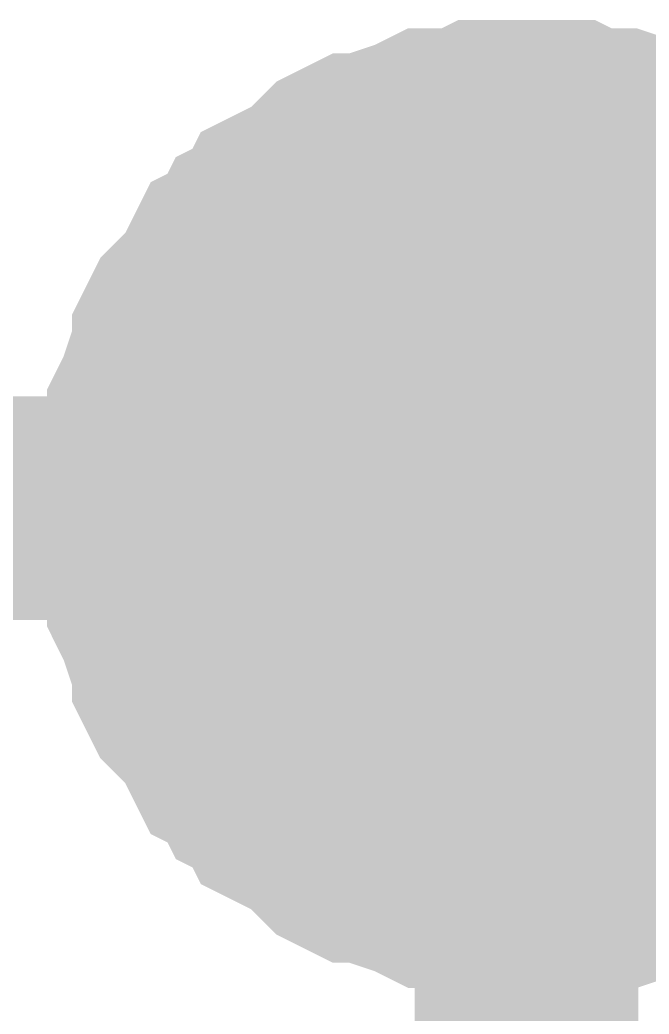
# Model space of a CAD drawing. Header units: inches. Extents: x 0 to 594, y 0 to 420.
# Drawn here: x 136.823 to 137.667, y 204.316 to 205.648 of the extents above; entities that cross this region are included whole.
import ezdxf

# ---------------------------------------------------------------- set-up
doc = ezdxf.new("R2010")
doc.units = ezdxf.units.IN
doc.layers.add('Sheet', color=255, linetype='Continuous')

msp = doc.modelspace()

# ---------------------------------------------------------------- linework, layer by layer
at = {"layer": 'Sheet'}
for points in [[(136.9985, 204.9941, 0.2997, 0.2997, 0), (136.9985, 205.0165, 0.2997, 0.2997, 0), (136.9985, 205.0501, 0.2997, 0.2997, 0), (137.0097, 205.0725, 0.2997, 0.2997, 0), (137.0097, 205.0949, 0.2997, 0.2997, 0), (137.0097, 205.1173, 0.2997, 0.2997, 0), (137.0209, 205.1397, 0.2997, 0.2997, 0), (137.0321, 205.1733, 0.2997, 0.2997, 0), (137.0433, 205.1957, 0.2997, 0.2997, 0), (137.0433, 205.2181, 0.2997, 0.2997, 0), (137.0545, 205.2405, 0.2997, 0.2997, 0), (137.0657, 205.2517, 0.2997, 0.2997, 0), (137.0881, 205.2741, 0.2997, 0.2997, 0), (137.0993, 205.2965, 0.2997, 0.2997, 0), (137.1105, 205.3189, 0.2997, 0.2997, 0), (137.1329, 205.3301, 0.2997, 0.2997, 0), (137.1441, 205.3525, 0.2997, 0.2997, 0), (137.1665, 205.3637, 0.2997, 0.2997, 0), (137.1777, 205.3861, 0.2997, 0.2997, 0), (137.2001, 205.3973, 0.2997, 0.2997, 0), (137.2225, 205.4085, 0.2997, 0.2997, 0), (137.2449, 205.4309, 0.2997, 0.2997, 0), (137.2561, 205.4421, 0.2997, 0.2997, 0), (137.2785, 205.4533, 0.2997, 0.2997, 0), (137.3009, 205.4533, 0.2997, 0.2997, 0), (137.3233, 205.4645, 0.2997, 0.2997, 0), (137.3569, 205.4757, 0.2997, 0.2997, 0), (137.3793, 205.4869, 0.2997, 0.2997, 0), (137.4017, 205.4869, 0.2997, 0.2997, 0), (137.4241, 205.4869, 0.2997, 0.2997, 0), (137.4465, 205.4981, 0.2997, 0.2997, 0), (137.4801, 205.4981, 0.2997, 0.2997, 0), (137.5025, 205.4981, 0.2997, 0.2997, 0)], [(136.9985, 204.9941, 0.2997, 0.2997, 0), (136.9985, 205.0165, 0.2997, 0.2997, 0), (136.9985, 205.0501, 0.2997, 0.2997, 0), (137.0097, 205.0725, 0.2997, 0.2997, 0), (137.0097, 205.0949, 0.2997, 0.2997, 0), (137.0097, 205.1173, 0.2997, 0.2997, 0), (137.0209, 205.1397, 0.2997, 0.2997, 0), (137.0321, 205.1733, 0.2997, 0.2997, 0), (137.0433, 205.1957, 0.2997, 0.2997, 0), (137.0433, 205.2181, 0.2997, 0.2997, 0), (137.0545, 205.2405, 0.2997, 0.2997, 0), (137.0657, 205.2517, 0.2997, 0.2997, 0), (137.0881, 205.2741, 0.2997, 0.2997, 0), (137.0993, 205.2965, 0.2997, 0.2997, 0), (137.1105, 205.3189, 0.2997, 0.2997, 0), (137.1329, 205.3301, 0.2997, 0.2997, 0), (137.1441, 205.3525, 0.2997, 0.2997, 0), (137.1665, 205.3637, 0.2997, 0.2997, 0), (137.1777, 205.3861, 0.2997, 0.2997, 0), (137.2001, 205.3973, 0.2997, 0.2997, 0), (137.2225, 205.4085, 0.2997, 0.2997, 0), (137.2449, 205.4309, 0.2997, 0.2997, 0), (137.2561, 205.4421, 0.2997, 0.2997, 0), (137.2785, 205.4533, 0.2997, 0.2997, 0), (137.3009, 205.4533, 0.2997, 0.2997, 0), (137.3233, 205.4645, 0.2997, 0.2997, 0), (137.3569, 205.4757, 0.2997, 0.2997, 0), (137.3793, 205.4869, 0.2997, 0.2997, 0), (137.4017, 205.4869, 0.2997, 0.2997, 0), (137.4241, 205.4869, 0.2997, 0.2997, 0), (137.4465, 205.4981, 0.2997, 0.2997, 0), (137.4801, 205.4981, 0.2997, 0.2997, 0), (137.5025, 205.4981, 0.2997, 0.2997, 0)], [(136.9985, 204.9941, 0.2997, 0.2997, 0), (136.9985, 205.0165, 0.2997, 0.2997, 0), (136.9985, 205.0501, 0.2997, 0.2997, 0), (137.0097, 205.0725, 0.2997, 0.2997, 0), (137.0097, 205.0949, 0.2997, 0.2997, 0), (137.0097, 205.1173, 0.2997, 0.2997, 0), (137.0209, 205.1397, 0.2997, 0.2997, 0), (137.0321, 205.1733, 0.2997, 0.2997, 0), (137.0433, 205.1957, 0.2997, 0.2997, 0), (137.0433, 205.2181, 0.2997, 0.2997, 0), (137.0545, 205.2405, 0.2997, 0.2997, 0), (137.0657, 205.2517, 0.2997, 0.2997, 0), (137.0881, 205.2741, 0.2997, 0.2997, 0), (137.0993, 205.2965, 0.2997, 0.2997, 0), (137.1105, 205.3189, 0.2997, 0.2997, 0), (137.1329, 205.3301, 0.2997, 0.2997, 0), (137.1441, 205.3525, 0.2997, 0.2997, 0), (137.1665, 205.3637, 0.2997, 0.2997, 0), (137.1777, 205.3861, 0.2997, 0.2997, 0), (137.2001, 205.3973, 0.2997, 0.2997, 0), (137.2225, 205.4085, 0.2997, 0.2997, 0), (137.2449, 205.4309, 0.2997, 0.2997, 0), (137.2561, 205.4421, 0.2997, 0.2997, 0), (137.2785, 205.4533, 0.2997, 0.2997, 0), (137.3009, 205.4533, 0.2997, 0.2997, 0), (137.3233, 205.4645, 0.2997, 0.2997, 0), (137.3569, 205.4757, 0.2997, 0.2997, 0), (137.3793, 205.4869, 0.2997, 0.2997, 0), (137.4017, 205.4869, 0.2997, 0.2997, 0), (137.4241, 205.4869, 0.2997, 0.2997, 0), (137.4465, 205.4981, 0.2997, 0.2997, 0), (137.4801, 205.4981, 0.2997, 0.2997, 0), (137.5025, 205.4981, 0.2997, 0.2997, 0)], [(136.9985, 204.9941, 0.2997, 0.2997, 0), (136.9985, 205.0165, 0.2997, 0.2997, 0), (136.9985, 205.0501, 0.2997, 0.2997, 0), (137.0097, 205.0725, 0.2997, 0.2997, 0), (137.0097, 205.0949, 0.2997, 0.2997, 0), (137.0097, 205.1173, 0.2997, 0.2997, 0), (137.0209, 205.1397, 0.2997, 0.2997, 0), (137.0321, 205.1733, 0.2997, 0.2997, 0), (137.0433, 205.1957, 0.2997, 0.2997, 0), (137.0433, 205.2181, 0.2997, 0.2997, 0), (137.0545, 205.2405, 0.2997, 0.2997, 0), (137.0657, 205.2517, 0.2997, 0.2997, 0), (137.0881, 205.2741, 0.2997, 0.2997, 0), (137.0993, 205.2965, 0.2997, 0.2997, 0), (137.1105, 205.3189, 0.2997, 0.2997, 0), (137.1329, 205.3301, 0.2997, 0.2997, 0), (137.1441, 205.3525, 0.2997, 0.2997, 0), (137.1665, 205.3637, 0.2997, 0.2997, 0), (137.1777, 205.3861, 0.2997, 0.2997, 0), (137.2001, 205.3973, 0.2997, 0.2997, 0), (137.2225, 205.4085, 0.2997, 0.2997, 0), (137.2449, 205.4309, 0.2997, 0.2997, 0), (137.2561, 205.4421, 0.2997, 0.2997, 0), (137.2785, 205.4533, 0.2997, 0.2997, 0), (137.3009, 205.4533, 0.2997, 0.2997, 0), (137.3233, 205.4645, 0.2997, 0.2997, 0), (137.3569, 205.4757, 0.2997, 0.2997, 0), (137.3793, 205.4869, 0.2997, 0.2997, 0), (137.4017, 205.4869, 0.2997, 0.2997, 0), (137.4241, 205.4869, 0.2997, 0.2997, 0), (137.4465, 205.4981, 0.2997, 0.2997, 0), (137.4801, 205.4981, 0.2997, 0.2997, 0), (137.5025, 205.4981, 0.2997, 0.2997, 0)], [(136.9985, 204.9941, 0.2997, 0.2997, 0), (136.9985, 205.0165, 0.2997, 0.2997, 0), (136.9985, 205.0501, 0.2997, 0.2997, 0), (137.0097, 205.0725, 0.2997, 0.2997, 0), (137.0097, 205.0949, 0.2997, 0.2997, 0), (137.0097, 205.1173, 0.2997, 0.2997, 0), (137.0209, 205.1397, 0.2997, 0.2997, 0), (137.0321, 205.1733, 0.2997, 0.2997, 0), (137.0433, 205.1957, 0.2997, 0.2997, 0), (137.0433, 205.2181, 0.2997, 0.2997, 0), (137.0545, 205.2405, 0.2997, 0.2997, 0), (137.0657, 205.2517, 0.2997, 0.2997, 0), (137.0881, 205.2741, 0.2997, 0.2997, 0), (137.0993, 205.2965, 0.2997, 0.2997, 0), (137.1105, 205.3189, 0.2997, 0.2997, 0), (137.1329, 205.3301, 0.2997, 0.2997, 0), (137.1441, 205.3525, 0.2997, 0.2997, 0), (137.1665, 205.3637, 0.2997, 0.2997, 0), (137.1777, 205.3861, 0.2997, 0.2997, 0), (137.2001, 205.3973, 0.2997, 0.2997, 0), (137.2225, 205.4085, 0.2997, 0.2997, 0), (137.2449, 205.4309, 0.2997, 0.2997, 0), (137.2561, 205.4421, 0.2997, 0.2997, 0), (137.2785, 205.4533, 0.2997, 0.2997, 0), (137.3009, 205.4533, 0.2997, 0.2997, 0), (137.3233, 205.4645, 0.2997, 0.2997, 0), (137.3569, 205.4757, 0.2997, 0.2997, 0), (137.3793, 205.4869, 0.2997, 0.2997, 0), (137.4017, 205.4869, 0.2997, 0.2997, 0), (137.4241, 205.4869, 0.2997, 0.2997, 0), (137.4465, 205.4981, 0.2997, 0.2997, 0), (137.4801, 205.4981, 0.2997, 0.2997, 0), (137.5025, 205.4981, 0.2997, 0.2997, 0)], [(137.5025, 205.4981, 0.2997, 0.2997, 0), (137.5025, 205.4981, 0.2997, 0.2997, 0)], [(137.5025, 205.4981, 0.2997, 0.2997, 0), (137.5249, 205.4981, 0.2997, 0.2997, 0), (137.5585, 205.4981, 0.2997, 0.2997, 0), (137.5809, 205.4869, 0.2997, 0.2997, 0), (137.6033, 205.4869, 0.2997, 0.2997, 0), (137.6257, 205.4869, 0.2997, 0.2997, 0), (137.6593, 205.4757, 0.2997, 0.2997, 0), (137.6817, 205.4645, 0.2997, 0.2997, 0), (137.7041, 205.4533, 0.2997, 0.2997, 0), (137.7265, 205.4533, 0.2997, 0.2997, 0), (137.7489, 205.4421, 0.2997, 0.2997, 0), (137.7713, 205.4309, 0.2997, 0.2997, 0), (137.7937, 205.4085, 0.2997, 0.2997, 0), (137.8049, 205.3973, 0.2997, 0.2997, 0), (137.8273, 205.3861, 0.2997, 0.2997, 0)], [(137.5025, 205.4981, 0.2997, 0.2997, 0), (137.5025, 205.4981, 0.2997, 0.2997, 0)], [(137.5025, 205.4981, 0.2997, 0.2997, 0), (137.5249, 205.4981, 0.2997, 0.2997, 0), (137.5585, 205.4981, 0.2997, 0.2997, 0), (137.5809, 205.4869, 0.2997, 0.2997, 0), (137.6033, 205.4869, 0.2997, 0.2997, 0), (137.6257, 205.4869, 0.2997, 0.2997, 0), (137.6593, 205.4757, 0.2997, 0.2997, 0), (137.6817, 205.4645, 0.2997, 0.2997, 0), (137.7041, 205.4533, 0.2997, 0.2997, 0), (137.7265, 205.4533, 0.2997, 0.2997, 0), (137.7489, 205.4421, 0.2997, 0.2997, 0), (137.7713, 205.4309, 0.2997, 0.2997, 0), (137.7937, 205.4085, 0.2997, 0.2997, 0), (137.8049, 205.3973, 0.2997, 0.2997, 0), (137.8273, 205.3861, 0.2997, 0.2997, 0)], [(137.5025, 205.4981, 0.2997, 0.2997, 0), (137.5025, 205.4981, 0.2997, 0.2997, 0)], [(137.5025, 205.4981, 0.2997, 0.2997, 0), (137.5249, 205.4981, 0.2997, 0.2997, 0), (137.5585, 205.4981, 0.2997, 0.2997, 0), (137.5809, 205.4869, 0.2997, 0.2997, 0), (137.6033, 205.4869, 0.2997, 0.2997, 0), (137.6257, 205.4869, 0.2997, 0.2997, 0), (137.6593, 205.4757, 0.2997, 0.2997, 0), (137.6817, 205.4645, 0.2997, 0.2997, 0), (137.7041, 205.4533, 0.2997, 0.2997, 0), (137.7265, 205.4533, 0.2997, 0.2997, 0), (137.7489, 205.4421, 0.2997, 0.2997, 0), (137.7713, 205.4309, 0.2997, 0.2997, 0), (137.7937, 205.4085, 0.2997, 0.2997, 0), (137.8049, 205.3973, 0.2997, 0.2997, 0), (137.8273, 205.3861, 0.2997, 0.2997, 0)], [(137.5025, 205.4981, 0.2997, 0.2997, 0), (137.5025, 205.4981, 0.2997, 0.2997, 0)], [(137.5025, 205.4981, 0.2997, 0.2997, 0), (137.5249, 205.4981, 0.2997, 0.2997, 0), (137.5585, 205.4981, 0.2997, 0.2997, 0), (137.5809, 205.4869, 0.2997, 0.2997, 0), (137.6033, 205.4869, 0.2997, 0.2997, 0), (137.6257, 205.4869, 0.2997, 0.2997, 0), (137.6593, 205.4757, 0.2997, 0.2997, 0), (137.6817, 205.4645, 0.2997, 0.2997, 0), (137.7041, 205.4533, 0.2997, 0.2997, 0), (137.7265, 205.4533, 0.2997, 0.2997, 0), (137.7489, 205.4421, 0.2997, 0.2997, 0), (137.7713, 205.4309, 0.2997, 0.2997, 0), (137.7937, 205.4085, 0.2997, 0.2997, 0), (137.8049, 205.3973, 0.2997, 0.2997, 0), (137.8273, 205.3861, 0.2997, 0.2997, 0)], [(137.5025, 205.4981, 0.2997, 0.2997, 0), (137.5025, 205.4981, 0.2997, 0.2997, 0)], [(137.5025, 205.4981, 0.2997, 0.2997, 0), (137.5249, 205.4981, 0.2997, 0.2997, 0), (137.5585, 205.4981, 0.2997, 0.2997, 0), (137.5809, 205.4869, 0.2997, 0.2997, 0), (137.6033, 205.4869, 0.2997, 0.2997, 0), (137.6257, 205.4869, 0.2997, 0.2997, 0), (137.6593, 205.4757, 0.2997, 0.2997, 0), (137.6817, 205.4645, 0.2997, 0.2997, 0), (137.7041, 205.4533, 0.2997, 0.2997, 0), (137.7265, 205.4533, 0.2997, 0.2997, 0), (137.7489, 205.4421, 0.2997, 0.2997, 0), (137.7713, 205.4309, 0.2997, 0.2997, 0), (137.7937, 205.4085, 0.2997, 0.2997, 0), (137.8049, 205.3973, 0.2997, 0.2997, 0), (137.8273, 205.3861, 0.2997, 0.2997, 0)], [(136.9985, 204.9941, 0.0991, 0.0991, 0), (136.9985, 205.0165, 0.0991, 0.0991, 0), (136.9985, 205.0501, 0.0991, 0.0991, 0), (137.0097, 205.0725, 0.0991, 0.0991, 0), (137.0097, 205.0949, 0.0991, 0.0991, 0), (137.0097, 205.1173, 0.0991, 0.0991, 0), (137.0209, 205.1397, 0.0991, 0.0991, 0), (137.0321, 205.1733, 0.0991, 0.0991, 0), (137.0433, 205.1957, 0.0991, 0.0991, 0), (137.0433, 205.2181, 0.0991, 0.0991, 0), (137.0545, 205.2405, 0.0991, 0.0991, 0), (137.0657, 205.2517, 0.0991, 0.0991, 0), (137.0881, 205.2741, 0.0991, 0.0991, 0), (137.0993, 205.2965, 0.0991, 0.0991, 0), (137.1105, 205.3189, 0.0991, 0.0991, 0), (137.1329, 205.3301, 0.0991, 0.0991, 0), (137.1441, 205.3525, 0.0991, 0.0991, 0), (137.1665, 205.3637, 0.0991, 0.0991, 0), (137.1777, 205.3861, 0.0991, 0.0991, 0), (137.2001, 205.3973, 0.0991, 0.0991, 0), (137.2225, 205.4085, 0.0991, 0.0991, 0), (137.2449, 205.4309, 0.0991, 0.0991, 0), (137.2561, 205.4421, 0.0991, 0.0991, 0), (137.2785, 205.4533, 0.0991, 0.0991, 0), (137.3009, 205.4533, 0.0991, 0.0991, 0), (137.3233, 205.4645, 0.0991, 0.0991, 0), (137.3569, 205.4757, 0.0991, 0.0991, 0), (137.3793, 205.4869, 0.0991, 0.0991, 0), (137.4017, 205.4869, 0.0991, 0.0991, 0), (137.4241, 205.4869, 0.0991, 0.0991, 0), (137.4465, 205.4981, 0.0991, 0.0991, 0), (137.4801, 205.4981, 0.0991, 0.0991, 0), (137.5025, 205.4981, 0.0991, 0.0991, 0)], [(136.9985, 204.9941, 0.0991, 0.0991, 0), (136.9985, 205.0165, 0.0991, 0.0991, 0), (136.9985, 205.0501, 0.0991, 0.0991, 0), (137.0097, 205.0725, 0.0991, 0.0991, 0), (137.0097, 205.0949, 0.0991, 0.0991, 0), (137.0097, 205.1173, 0.0991, 0.0991, 0), (137.0209, 205.1397, 0.0991, 0.0991, 0), (137.0321, 205.1733, 0.0991, 0.0991, 0), (137.0433, 205.1957, 0.0991, 0.0991, 0), (137.0433, 205.2181, 0.0991, 0.0991, 0), (137.0545, 205.2405, 0.0991, 0.0991, 0), (137.0657, 205.2517, 0.0991, 0.0991, 0), (137.0881, 205.2741, 0.0991, 0.0991, 0), (137.0993, 205.2965, 0.0991, 0.0991, 0), (137.1105, 205.3189, 0.0991, 0.0991, 0), (137.1329, 205.3301, 0.0991, 0.0991, 0), (137.1441, 205.3525, 0.0991, 0.0991, 0), (137.1665, 205.3637, 0.0991, 0.0991, 0), (137.1777, 205.3861, 0.0991, 0.0991, 0), (137.2001, 205.3973, 0.0991, 0.0991, 0), (137.2225, 205.4085, 0.0991, 0.0991, 0), (137.2449, 205.4309, 0.0991, 0.0991, 0), (137.2561, 205.4421, 0.0991, 0.0991, 0), (137.2785, 205.4533, 0.0991, 0.0991, 0), (137.3009, 205.4533, 0.0991, 0.0991, 0), (137.3233, 205.4645, 0.0991, 0.0991, 0), (137.3569, 205.4757, 0.0991, 0.0991, 0), (137.3793, 205.4869, 0.0991, 0.0991, 0), (137.4017, 205.4869, 0.0991, 0.0991, 0), (137.4241, 205.4869, 0.0991, 0.0991, 0), (137.4465, 205.4981, 0.0991, 0.0991, 0), (137.4801, 205.4981, 0.0991, 0.0991, 0), (137.5025, 205.4981, 0.0991, 0.0991, 0)], [(136.9985, 204.9941, 0.0991, 0.0991, 0), (136.9985, 205.0165, 0.0991, 0.0991, 0), (136.9985, 205.0501, 0.0991, 0.0991, 0), (137.0097, 205.0725, 0.0991, 0.0991, 0), (137.0097, 205.0949, 0.0991, 0.0991, 0), (137.0097, 205.1173, 0.0991, 0.0991, 0), (137.0209, 205.1397, 0.0991, 0.0991, 0), (137.0321, 205.1733, 0.0991, 0.0991, 0), (137.0433, 205.1957, 0.0991, 0.0991, 0), (137.0433, 205.2181, 0.0991, 0.0991, 0), (137.0545, 205.2405, 0.0991, 0.0991, 0), (137.0657, 205.2517, 0.0991, 0.0991, 0), (137.0881, 205.2741, 0.0991, 0.0991, 0), (137.0993, 205.2965, 0.0991, 0.0991, 0), (137.1105, 205.3189, 0.0991, 0.0991, 0), (137.1329, 205.3301, 0.0991, 0.0991, 0), (137.1441, 205.3525, 0.0991, 0.0991, 0), (137.1665, 205.3637, 0.0991, 0.0991, 0), (137.1777, 205.3861, 0.0991, 0.0991, 0), (137.2001, 205.3973, 0.0991, 0.0991, 0), (137.2225, 205.4085, 0.0991, 0.0991, 0), (137.2449, 205.4309, 0.0991, 0.0991, 0), (137.2561, 205.4421, 0.0991, 0.0991, 0), (137.2785, 205.4533, 0.0991, 0.0991, 0), (137.3009, 205.4533, 0.0991, 0.0991, 0), (137.3233, 205.4645, 0.0991, 0.0991, 0), (137.3569, 205.4757, 0.0991, 0.0991, 0), (137.3793, 205.4869, 0.0991, 0.0991, 0), (137.4017, 205.4869, 0.0991, 0.0991, 0), (137.4241, 205.4869, 0.0991, 0.0991, 0), (137.4465, 205.4981, 0.0991, 0.0991, 0), (137.4801, 205.4981, 0.0991, 0.0991, 0), (137.5025, 205.4981, 0.0991, 0.0991, 0)], [(136.9985, 204.9941, 0.0991, 0.0991, 0), (136.9985, 205.0165, 0.0991, 0.0991, 0), (136.9985, 205.0501, 0.0991, 0.0991, 0), (137.0097, 205.0725, 0.0991, 0.0991, 0), (137.0097, 205.0949, 0.0991, 0.0991, 0), (137.0097, 205.1173, 0.0991, 0.0991, 0), (137.0209, 205.1397, 0.0991, 0.0991, 0), (137.0321, 205.1733, 0.0991, 0.0991, 0), (137.0433, 205.1957, 0.0991, 0.0991, 0), (137.0433, 205.2181, 0.0991, 0.0991, 0), (137.0545, 205.2405, 0.0991, 0.0991, 0), (137.0657, 205.2517, 0.0991, 0.0991, 0), (137.0881, 205.2741, 0.0991, 0.0991, 0), (137.0993, 205.2965, 0.0991, 0.0991, 0), (137.1105, 205.3189, 0.0991, 0.0991, 0), (137.1329, 205.3301, 0.0991, 0.0991, 0), (137.1441, 205.3525, 0.0991, 0.0991, 0), (137.1665, 205.3637, 0.0991, 0.0991, 0), (137.1777, 205.3861, 0.0991, 0.0991, 0), (137.2001, 205.3973, 0.0991, 0.0991, 0), (137.2225, 205.4085, 0.0991, 0.0991, 0), (137.2449, 205.4309, 0.0991, 0.0991, 0), (137.2561, 205.4421, 0.0991, 0.0991, 0), (137.2785, 205.4533, 0.0991, 0.0991, 0), (137.3009, 205.4533, 0.0991, 0.0991, 0), (137.3233, 205.4645, 0.0991, 0.0991, 0), (137.3569, 205.4757, 0.0991, 0.0991, 0), (137.3793, 205.4869, 0.0991, 0.0991, 0), (137.4017, 205.4869, 0.0991, 0.0991, 0), (137.4241, 205.4869, 0.0991, 0.0991, 0), (137.4465, 205.4981, 0.0991, 0.0991, 0), (137.4801, 205.4981, 0.0991, 0.0991, 0), (137.5025, 205.4981, 0.0991, 0.0991, 0)], [(136.9985, 204.9941, 0.0991, 0.0991, 0), (136.9985, 205.0165, 0.0991, 0.0991, 0), (136.9985, 205.0501, 0.0991, 0.0991, 0), (137.0097, 205.0725, 0.0991, 0.0991, 0), (137.0097, 205.0949, 0.0991, 0.0991, 0), (137.0097, 205.1173, 0.0991, 0.0991, 0), (137.0209, 205.1397, 0.0991, 0.0991, 0), (137.0321, 205.1733, 0.0991, 0.0991, 0), (137.0433, 205.1957, 0.0991, 0.0991, 0), (137.0433, 205.2181, 0.0991, 0.0991, 0), (137.0545, 205.2405, 0.0991, 0.0991, 0), (137.0657, 205.2517, 0.0991, 0.0991, 0), (137.0881, 205.2741, 0.0991, 0.0991, 0), (137.0993, 205.2965, 0.0991, 0.0991, 0), (137.1105, 205.3189, 0.0991, 0.0991, 0), (137.1329, 205.3301, 0.0991, 0.0991, 0), (137.1441, 205.3525, 0.0991, 0.0991, 0), (137.1665, 205.3637, 0.0991, 0.0991, 0), (137.1777, 205.3861, 0.0991, 0.0991, 0), (137.2001, 205.3973, 0.0991, 0.0991, 0), (137.2225, 205.4085, 0.0991, 0.0991, 0), (137.2449, 205.4309, 0.0991, 0.0991, 0), (137.2561, 205.4421, 0.0991, 0.0991, 0), (137.2785, 205.4533, 0.0991, 0.0991, 0), (137.3009, 205.4533, 0.0991, 0.0991, 0), (137.3233, 205.4645, 0.0991, 0.0991, 0), (137.3569, 205.4757, 0.0991, 0.0991, 0), (137.3793, 205.4869, 0.0991, 0.0991, 0), (137.4017, 205.4869, 0.0991, 0.0991, 0), (137.4241, 205.4869, 0.0991, 0.0991, 0), (137.4465, 205.4981, 0.0991, 0.0991, 0), (137.4801, 205.4981, 0.0991, 0.0991, 0), (137.5025, 205.4981, 0.0991, 0.0991, 0)], [(137.5025, 205.4981, 0.0991, 0.0991, 0), (137.5025, 205.4981, 0.0991, 0.0991, 0)], [(137.5025, 205.4981, 0.0991, 0.0991, 0), (137.5249, 205.4981, 0.0991, 0.0991, 0), (137.5585, 205.4981, 0.0991, 0.0991, 0), (137.5809, 205.4869, 0.0991, 0.0991, 0), (137.6033, 205.4869, 0.0991, 0.0991, 0), (137.6257, 205.4869, 0.0991, 0.0991, 0), (137.6593, 205.4757, 0.0991, 0.0991, 0), (137.6817, 205.4645, 0.0991, 0.0991, 0), (137.7041, 205.4533, 0.0991, 0.0991, 0), (137.7265, 205.4533, 0.0991, 0.0991, 0)], [(137.5025, 205.4981, 0.0991, 0.0991, 0), (137.5025, 205.4981, 0.0991, 0.0991, 0)], [(137.5025, 205.4981, 0.0991, 0.0991, 0), (137.5249, 205.4981, 0.0991, 0.0991, 0), (137.5585, 205.4981, 0.0991, 0.0991, 0), (137.5809, 205.4869, 0.0991, 0.0991, 0), (137.6033, 205.4869, 0.0991, 0.0991, 0), (137.6257, 205.4869, 0.0991, 0.0991, 0), (137.6593, 205.4757, 0.0991, 0.0991, 0), (137.6817, 205.4645, 0.0991, 0.0991, 0), (137.7041, 205.4533, 0.0991, 0.0991, 0), (137.7265, 205.4533, 0.0991, 0.0991, 0)], [(137.5025, 205.4981, 0.0991, 0.0991, 0), (137.5025, 205.4981, 0.0991, 0.0991, 0)], [(137.5025, 205.4981, 0.0991, 0.0991, 0), (137.5249, 205.4981, 0.0991, 0.0991, 0), (137.5585, 205.4981, 0.0991, 0.0991, 0), (137.5809, 205.4869, 0.0991, 0.0991, 0), (137.6033, 205.4869, 0.0991, 0.0991, 0), (137.6257, 205.4869, 0.0991, 0.0991, 0), (137.6593, 205.4757, 0.0991, 0.0991, 0), (137.6817, 205.4645, 0.0991, 0.0991, 0), (137.7041, 205.4533, 0.0991, 0.0991, 0), (137.7265, 205.4533, 0.0991, 0.0991, 0)], [(137.5025, 205.4981, 0.0991, 0.0991, 0), (137.5025, 205.4981, 0.0991, 0.0991, 0)], [(137.5025, 205.4981, 0.0991, 0.0991, 0), (137.5249, 205.4981, 0.0991, 0.0991, 0), (137.5585, 205.4981, 0.0991, 0.0991, 0), (137.5809, 205.4869, 0.0991, 0.0991, 0), (137.6033, 205.4869, 0.0991, 0.0991, 0), (137.6257, 205.4869, 0.0991, 0.0991, 0), (137.6593, 205.4757, 0.0991, 0.0991, 0), (137.6817, 205.4645, 0.0991, 0.0991, 0), (137.7041, 205.4533, 0.0991, 0.0991, 0), (137.7265, 205.4533, 0.0991, 0.0991, 0)], [(137.5025, 205.4981, 0.0991, 0.0991, 0), (137.5025, 205.4981, 0.0991, 0.0991, 0)], [(137.5025, 205.4981, 0.0991, 0.0991, 0), (137.5249, 205.4981, 0.0991, 0.0991, 0), (137.5585, 205.4981, 0.0991, 0.0991, 0), (137.5809, 205.4869, 0.0991, 0.0991, 0), (137.6033, 205.4869, 0.0991, 0.0991, 0), (137.6257, 205.4869, 0.0991, 0.0991, 0), (137.6593, 205.4757, 0.0991, 0.0991, 0), (137.6817, 205.4645, 0.0991, 0.0991, 0), (137.7041, 205.4533, 0.0991, 0.0991, 0), (137.7265, 205.4533, 0.0991, 0.0991, 0)], [(147.5033, 204.9941, 0.2997, 0.2997, 0), (137.5025, 204.9941, 0.2997, 0.2997, 0), (132.5077, 204.9941, 0.2997, 0.2997, 0)], [(137.5025, 204.4902, 0.2997, 0.2997, 0), (137.4801, 204.4902, 0.2997, 0.2997, 0), (137.4465, 204.4902, 0.2997, 0.2997, 0), (137.4241, 204.5014, 0.2997, 0.2997, 0), (137.4017, 204.5014, 0.2997, 0.2997, 0), (137.3793, 204.5014, 0.2997, 0.2997, 0), (137.3569, 204.5126, 0.2997, 0.2997, 0), (137.3233, 204.5238, 0.2997, 0.2997, 0), (137.3009, 204.535, 0.2997, 0.2997, 0), (137.2785, 204.535, 0.2997, 0.2997, 0), (137.2561, 204.5462, 0.2997, 0.2997, 0), (137.2449, 204.5574, 0.2997, 0.2997, 0), (137.2225, 204.5798, 0.2997, 0.2997, 0), (137.2001, 204.591, 0.2997, 0.2997, 0), (137.1777, 204.6022, 0.2997, 0.2997, 0), (137.1665, 204.6246, 0.2997, 0.2997, 0), (137.1441, 204.6358, 0.2997, 0.2997, 0), (137.1329, 204.6582, 0.2997, 0.2997, 0), (137.1105, 204.6694, 0.2997, 0.2997, 0), (137.0993, 204.6918, 0.2997, 0.2997, 0), (137.0881, 204.7142, 0.2997, 0.2997, 0), (137.0657, 204.7366, 0.2997, 0.2997, 0), (137.0545, 204.7478, 0.2997, 0.2997, 0), (137.0433, 204.7702, 0.2997, 0.2997, 0), (137.0433, 204.7926, 0.2997, 0.2997, 0), (137.0321, 204.815, 0.2997, 0.2997, 0), (137.0209, 204.8485, 0.2997, 0.2997, 0), (137.0097, 204.8709, 0.2997, 0.2997, 0), (137.0097, 204.8933, 0.2997, 0.2997, 0), (137.0097, 204.9157, 0.2997, 0.2997, 0), (136.9985, 204.9381, 0.2997, 0.2997, 0), (136.9985, 204.9717, 0.2997, 0.2997, 0), (136.9985, 204.9941, 0.2997, 0.2997, 0)], [(136.9985, 204.9941, 0.2997, 0.2997, 0), (136.9985, 204.9941, 0.2997, 0.2997, 0)], [(137.5025, 204.4902, 0.2997, 0.2997, 0), (137.4801, 204.4902, 0.2997, 0.2997, 0), (137.4465, 204.4902, 0.2997, 0.2997, 0), (137.4241, 204.5014, 0.2997, 0.2997, 0), (137.4017, 204.5014, 0.2997, 0.2997, 0), (137.3793, 204.5014, 0.2997, 0.2997, 0), (137.3569, 204.5126, 0.2997, 0.2997, 0), (137.3233, 204.5238, 0.2997, 0.2997, 0), (137.3009, 204.535, 0.2997, 0.2997, 0), (137.2785, 204.535, 0.2997, 0.2997, 0), (137.2561, 204.5462, 0.2997, 0.2997, 0), (137.2449, 204.5574, 0.2997, 0.2997, 0), (137.2225, 204.5798, 0.2997, 0.2997, 0), (137.2001, 204.591, 0.2997, 0.2997, 0), (137.1777, 204.6022, 0.2997, 0.2997, 0), (137.1665, 204.6246, 0.2997, 0.2997, 0), (137.1441, 204.6358, 0.2997, 0.2997, 0), (137.1329, 204.6582, 0.2997, 0.2997, 0), (137.1105, 204.6694, 0.2997, 0.2997, 0), (137.0993, 204.6918, 0.2997, 0.2997, 0), (137.0881, 204.7142, 0.2997, 0.2997, 0), (137.0657, 204.7366, 0.2997, 0.2997, 0), (137.0545, 204.7478, 0.2997, 0.2997, 0), (137.0433, 204.7702, 0.2997, 0.2997, 0), (137.0433, 204.7926, 0.2997, 0.2997, 0), (137.0321, 204.815, 0.2997, 0.2997, 0), (137.0209, 204.8485, 0.2997, 0.2997, 0), (137.0097, 204.8709, 0.2997, 0.2997, 0), (137.0097, 204.8933, 0.2997, 0.2997, 0), (137.0097, 204.9157, 0.2997, 0.2997, 0), (136.9985, 204.9381, 0.2997, 0.2997, 0), (136.9985, 204.9717, 0.2997, 0.2997, 0), (136.9985, 204.9941, 0.2997, 0.2997, 0)], [(136.9985, 204.9941, 0.2997, 0.2997, 0), (136.9985, 204.9941, 0.2997, 0.2997, 0)], [(137.5025, 204.4902, 0.2997, 0.2997, 0), (137.4801, 204.4902, 0.2997, 0.2997, 0), (137.4465, 204.4902, 0.2997, 0.2997, 0), (137.4241, 204.5014, 0.2997, 0.2997, 0), (137.4017, 204.5014, 0.2997, 0.2997, 0), (137.3793, 204.5014, 0.2997, 0.2997, 0), (137.3569, 204.5126, 0.2997, 0.2997, 0), (137.3233, 204.5238, 0.2997, 0.2997, 0), (137.3009, 204.535, 0.2997, 0.2997, 0), (137.2785, 204.535, 0.2997, 0.2997, 0), (137.2561, 204.5462, 0.2997, 0.2997, 0), (137.2449, 204.5574, 0.2997, 0.2997, 0), (137.2225, 204.5798, 0.2997, 0.2997, 0), (137.2001, 204.591, 0.2997, 0.2997, 0), (137.1777, 204.6022, 0.2997, 0.2997, 0), (137.1665, 204.6246, 0.2997, 0.2997, 0), (137.1441, 204.6358, 0.2997, 0.2997, 0), (137.1329, 204.6582, 0.2997, 0.2997, 0), (137.1105, 204.6694, 0.2997, 0.2997, 0), (137.0993, 204.6918, 0.2997, 0.2997, 0), (137.0881, 204.7142, 0.2997, 0.2997, 0), (137.0657, 204.7366, 0.2997, 0.2997, 0), (137.0545, 204.7478, 0.2997, 0.2997, 0), (137.0433, 204.7702, 0.2997, 0.2997, 0), (137.0433, 204.7926, 0.2997, 0.2997, 0), (137.0321, 204.815, 0.2997, 0.2997, 0), (137.0209, 204.8485, 0.2997, 0.2997, 0), (137.0097, 204.8709, 0.2997, 0.2997, 0), (137.0097, 204.8933, 0.2997, 0.2997, 0), (137.0097, 204.9157, 0.2997, 0.2997, 0), (136.9985, 204.9381, 0.2997, 0.2997, 0), (136.9985, 204.9717, 0.2997, 0.2997, 0), (136.9985, 204.9941, 0.2997, 0.2997, 0)], [(136.9985, 204.9941, 0.2997, 0.2997, 0), (136.9985, 204.9941, 0.2997, 0.2997, 0)], [(137.5025, 204.4902, 0.2997, 0.2997, 0), (137.4801, 204.4902, 0.2997, 0.2997, 0), (137.4465, 204.4902, 0.2997, 0.2997, 0), (137.4241, 204.5014, 0.2997, 0.2997, 0), (137.4017, 204.5014, 0.2997, 0.2997, 0), (137.3793, 204.5014, 0.2997, 0.2997, 0), (137.3569, 204.5126, 0.2997, 0.2997, 0), (137.3233, 204.5238, 0.2997, 0.2997, 0), (137.3009, 204.535, 0.2997, 0.2997, 0), (137.2785, 204.535, 0.2997, 0.2997, 0), (137.2561, 204.5462, 0.2997, 0.2997, 0), (137.2449, 204.5574, 0.2997, 0.2997, 0), (137.2225, 204.5798, 0.2997, 0.2997, 0), (137.2001, 204.591, 0.2997, 0.2997, 0), (137.1777, 204.6022, 0.2997, 0.2997, 0), (137.1665, 204.6246, 0.2997, 0.2997, 0), (137.1441, 204.6358, 0.2997, 0.2997, 0), (137.1329, 204.6582, 0.2997, 0.2997, 0), (137.1105, 204.6694, 0.2997, 0.2997, 0), (137.0993, 204.6918, 0.2997, 0.2997, 0), (137.0881, 204.7142, 0.2997, 0.2997, 0), (137.0657, 204.7366, 0.2997, 0.2997, 0), (137.0545, 204.7478, 0.2997, 0.2997, 0), (137.0433, 204.7702, 0.2997, 0.2997, 0), (137.0433, 204.7926, 0.2997, 0.2997, 0), (137.0321, 204.815, 0.2997, 0.2997, 0), (137.0209, 204.8485, 0.2997, 0.2997, 0), (137.0097, 204.8709, 0.2997, 0.2997, 0), (137.0097, 204.8933, 0.2997, 0.2997, 0), (137.0097, 204.9157, 0.2997, 0.2997, 0), (136.9985, 204.9381, 0.2997, 0.2997, 0), (136.9985, 204.9717, 0.2997, 0.2997, 0), (136.9985, 204.9941, 0.2997, 0.2997, 0)], [(136.9985, 204.9941, 0.2997, 0.2997, 0), (136.9985, 204.9941, 0.2997, 0.2997, 0)], [(137.5025, 204.4902, 0.2997, 0.2997, 0), (137.4801, 204.4902, 0.2997, 0.2997, 0), (137.4465, 204.4902, 0.2997, 0.2997, 0), (137.4241, 204.5014, 0.2997, 0.2997, 0), (137.4017, 204.5014, 0.2997, 0.2997, 0), (137.3793, 204.5014, 0.2997, 0.2997, 0), (137.3569, 204.5126, 0.2997, 0.2997, 0), (137.3233, 204.5238, 0.2997, 0.2997, 0), (137.3009, 204.535, 0.2997, 0.2997, 0), (137.2785, 204.535, 0.2997, 0.2997, 0), (137.2561, 204.5462, 0.2997, 0.2997, 0), (137.2449, 204.5574, 0.2997, 0.2997, 0), (137.2225, 204.5798, 0.2997, 0.2997, 0), (137.2001, 204.591, 0.2997, 0.2997, 0), (137.1777, 204.6022, 0.2997, 0.2997, 0), (137.1665, 204.6246, 0.2997, 0.2997, 0), (137.1441, 204.6358, 0.2997, 0.2997, 0), (137.1329, 204.6582, 0.2997, 0.2997, 0), (137.1105, 204.6694, 0.2997, 0.2997, 0), (137.0993, 204.6918, 0.2997, 0.2997, 0), (137.0881, 204.7142, 0.2997, 0.2997, 0), (137.0657, 204.7366, 0.2997, 0.2997, 0), (137.0545, 204.7478, 0.2997, 0.2997, 0), (137.0433, 204.7702, 0.2997, 0.2997, 0), (137.0433, 204.7926, 0.2997, 0.2997, 0), (137.0321, 204.815, 0.2997, 0.2997, 0), (137.0209, 204.8485, 0.2997, 0.2997, 0), (137.0097, 204.8709, 0.2997, 0.2997, 0), (137.0097, 204.8933, 0.2997, 0.2997, 0), (137.0097, 204.9157, 0.2997, 0.2997, 0), (136.9985, 204.9381, 0.2997, 0.2997, 0), (136.9985, 204.9717, 0.2997, 0.2997, 0), (136.9985, 204.9941, 0.2997, 0.2997, 0)], [(136.9985, 204.9941, 0.2997, 0.2997, 0), (136.9985, 204.9941, 0.2997, 0.2997, 0)], [(137.5025, 200.8954, 0.2997, 0.2997, 0), (137.5025, 204.9941, 0.2997, 0.2997, 0)], [(137.5025, 204.4902, 0.0991, 0.0991, 0), (137.4801, 204.4902, 0.0991, 0.0991, 0), (137.4465, 204.4902, 0.0991, 0.0991, 0), (137.4241, 204.5014, 0.0991, 0.0991, 0), (137.4017, 204.5014, 0.0991, 0.0991, 0), (137.3793, 204.5014, 0.0991, 0.0991, 0), (137.3569, 204.5126, 0.0991, 0.0991, 0), (137.3233, 204.5238, 0.0991, 0.0991, 0), (137.3009, 204.535, 0.0991, 0.0991, 0), (137.2785, 204.535, 0.0991, 0.0991, 0), (137.2561, 204.5462, 0.0991, 0.0991, 0), (137.2449, 204.5574, 0.0991, 0.0991, 0), (137.2225, 204.5798, 0.0991, 0.0991, 0), (137.2001, 204.591, 0.0991, 0.0991, 0), (137.1777, 204.6022, 0.0991, 0.0991, 0), (137.1665, 204.6246, 0.0991, 0.0991, 0), (137.1441, 204.6358, 0.0991, 0.0991, 0), (137.1329, 204.6582, 0.0991, 0.0991, 0), (137.1105, 204.6694, 0.0991, 0.0991, 0), (137.0993, 204.6918, 0.0991, 0.0991, 0), (137.0881, 204.7142, 0.0991, 0.0991, 0), (137.0657, 204.7366, 0.0991, 0.0991, 0), (137.0545, 204.7478, 0.0991, 0.0991, 0), (137.0433, 204.7702, 0.0991, 0.0991, 0), (137.0433, 204.7926, 0.0991, 0.0991, 0), (137.0321, 204.815, 0.0991, 0.0991, 0), (137.0209, 204.8485, 0.0991, 0.0991, 0), (137.0097, 204.8709, 0.0991, 0.0991, 0), (137.0097, 204.8933, 0.0991, 0.0991, 0), (137.0097, 204.9157, 0.0991, 0.0991, 0), (136.9985, 204.9381, 0.0991, 0.0991, 0), (136.9985, 204.9717, 0.0991, 0.0991, 0), (136.9985, 204.9941, 0.0991, 0.0991, 0)], [(136.9985, 204.9941, 0.0991, 0.0991, 0), (136.9985, 204.9941, 0.0991, 0.0991, 0)], [(137.5025, 204.4902, 0.0991, 0.0991, 0), (137.4801, 204.4902, 0.0991, 0.0991, 0), (137.4465, 204.4902, 0.0991, 0.0991, 0), (137.4241, 204.5014, 0.0991, 0.0991, 0), (137.4017, 204.5014, 0.0991, 0.0991, 0), (137.3793, 204.5014, 0.0991, 0.0991, 0), (137.3569, 204.5126, 0.0991, 0.0991, 0), (137.3233, 204.5238, 0.0991, 0.0991, 0), (137.3009, 204.535, 0.0991, 0.0991, 0), (137.2785, 204.535, 0.0991, 0.0991, 0), (137.2561, 204.5462, 0.0991, 0.0991, 0), (137.2449, 204.5574, 0.0991, 0.0991, 0), (137.2225, 204.5798, 0.0991, 0.0991, 0), (137.2001, 204.591, 0.0991, 0.0991, 0), (137.1777, 204.6022, 0.0991, 0.0991, 0), (137.1665, 204.6246, 0.0991, 0.0991, 0), (137.1441, 204.6358, 0.0991, 0.0991, 0), (137.1329, 204.6582, 0.0991, 0.0991, 0), (137.1105, 204.6694, 0.0991, 0.0991, 0), (137.0993, 204.6918, 0.0991, 0.0991, 0), (137.0881, 204.7142, 0.0991, 0.0991, 0), (137.0657, 204.7366, 0.0991, 0.0991, 0), (137.0545, 204.7478, 0.0991, 0.0991, 0), (137.0433, 204.7702, 0.0991, 0.0991, 0), (137.0433, 204.7926, 0.0991, 0.0991, 0), (137.0321, 204.815, 0.0991, 0.0991, 0), (137.0209, 204.8485, 0.0991, 0.0991, 0), (137.0097, 204.8709, 0.0991, 0.0991, 0), (137.0097, 204.8933, 0.0991, 0.0991, 0), (137.0097, 204.9157, 0.0991, 0.0991, 0), (136.9985, 204.9381, 0.0991, 0.0991, 0), (136.9985, 204.9717, 0.0991, 0.0991, 0), (136.9985, 204.9941, 0.0991, 0.0991, 0)], [(136.9985, 204.9941, 0.0991, 0.0991, 0), (136.9985, 204.9941, 0.0991, 0.0991, 0)], [(137.5025, 204.4902, 0.0991, 0.0991, 0), (137.4801, 204.4902, 0.0991, 0.0991, 0), (137.4465, 204.4902, 0.0991, 0.0991, 0), (137.4241, 204.5014, 0.0991, 0.0991, 0), (137.4017, 204.5014, 0.0991, 0.0991, 0), (137.3793, 204.5014, 0.0991, 0.0991, 0), (137.3569, 204.5126, 0.0991, 0.0991, 0), (137.3233, 204.5238, 0.0991, 0.0991, 0), (137.3009, 204.535, 0.0991, 0.0991, 0), (137.2785, 204.535, 0.0991, 0.0991, 0), (137.2561, 204.5462, 0.0991, 0.0991, 0), (137.2449, 204.5574, 0.0991, 0.0991, 0), (137.2225, 204.5798, 0.0991, 0.0991, 0), (137.2001, 204.591, 0.0991, 0.0991, 0), (137.1777, 204.6022, 0.0991, 0.0991, 0), (137.1665, 204.6246, 0.0991, 0.0991, 0), (137.1441, 204.6358, 0.0991, 0.0991, 0), (137.1329, 204.6582, 0.0991, 0.0991, 0), (137.1105, 204.6694, 0.0991, 0.0991, 0), (137.0993, 204.6918, 0.0991, 0.0991, 0), (137.0881, 204.7142, 0.0991, 0.0991, 0), (137.0657, 204.7366, 0.0991, 0.0991, 0), (137.0545, 204.7478, 0.0991, 0.0991, 0), (137.0433, 204.7702, 0.0991, 0.0991, 0), (137.0433, 204.7926, 0.0991, 0.0991, 0), (137.0321, 204.815, 0.0991, 0.0991, 0), (137.0209, 204.8485, 0.0991, 0.0991, 0), (137.0097, 204.8709, 0.0991, 0.0991, 0), (137.0097, 204.8933, 0.0991, 0.0991, 0), (137.0097, 204.9157, 0.0991, 0.0991, 0), (136.9985, 204.9381, 0.0991, 0.0991, 0), (136.9985, 204.9717, 0.0991, 0.0991, 0), (136.9985, 204.9941, 0.0991, 0.0991, 0)], [(136.9985, 204.9941, 0.0991, 0.0991, 0), (136.9985, 204.9941, 0.0991, 0.0991, 0)], [(137.5025, 204.4902, 0.0991, 0.0991, 0), (137.4801, 204.4902, 0.0991, 0.0991, 0), (137.4465, 204.4902, 0.0991, 0.0991, 0), (137.4241, 204.5014, 0.0991, 0.0991, 0), (137.4017, 204.5014, 0.0991, 0.0991, 0), (137.3793, 204.5014, 0.0991, 0.0991, 0), (137.3569, 204.5126, 0.0991, 0.0991, 0), (137.3233, 204.5238, 0.0991, 0.0991, 0), (137.3009, 204.535, 0.0991, 0.0991, 0), (137.2785, 204.535, 0.0991, 0.0991, 0), (137.2561, 204.5462, 0.0991, 0.0991, 0), (137.2449, 204.5574, 0.0991, 0.0991, 0), (137.2225, 204.5798, 0.0991, 0.0991, 0), (137.2001, 204.591, 0.0991, 0.0991, 0), (137.1777, 204.6022, 0.0991, 0.0991, 0), (137.1665, 204.6246, 0.0991, 0.0991, 0), (137.1441, 204.6358, 0.0991, 0.0991, 0), (137.1329, 204.6582, 0.0991, 0.0991, 0), (137.1105, 204.6694, 0.0991, 0.0991, 0), (137.0993, 204.6918, 0.0991, 0.0991, 0), (137.0881, 204.7142, 0.0991, 0.0991, 0), (137.0657, 204.7366, 0.0991, 0.0991, 0), (137.0545, 204.7478, 0.0991, 0.0991, 0), (137.0433, 204.7702, 0.0991, 0.0991, 0), (137.0433, 204.7926, 0.0991, 0.0991, 0), (137.0321, 204.815, 0.0991, 0.0991, 0), (137.0209, 204.8485, 0.0991, 0.0991, 0), (137.0097, 204.8709, 0.0991, 0.0991, 0), (137.0097, 204.8933, 0.0991, 0.0991, 0), (137.0097, 204.9157, 0.0991, 0.0991, 0), (136.9985, 204.9381, 0.0991, 0.0991, 0), (136.9985, 204.9717, 0.0991, 0.0991, 0), (136.9985, 204.9941, 0.0991, 0.0991, 0)], [(136.9985, 204.9941, 0.0991, 0.0991, 0), (136.9985, 204.9941, 0.0991, 0.0991, 0)], [(137.5025, 204.4902, 0.0991, 0.0991, 0), (137.4801, 204.4902, 0.0991, 0.0991, 0), (137.4465, 204.4902, 0.0991, 0.0991, 0), (137.4241, 204.5014, 0.0991, 0.0991, 0), (137.4017, 204.5014, 0.0991, 0.0991, 0), (137.3793, 204.5014, 0.0991, 0.0991, 0), (137.3569, 204.5126, 0.0991, 0.0991, 0), (137.3233, 204.5238, 0.0991, 0.0991, 0), (137.3009, 204.535, 0.0991, 0.0991, 0), (137.2785, 204.535, 0.0991, 0.0991, 0), (137.2561, 204.5462, 0.0991, 0.0991, 0), (137.2449, 204.5574, 0.0991, 0.0991, 0), (137.2225, 204.5798, 0.0991, 0.0991, 0), (137.2001, 204.591, 0.0991, 0.0991, 0), (137.1777, 204.6022, 0.0991, 0.0991, 0), (137.1665, 204.6246, 0.0991, 0.0991, 0), (137.1441, 204.6358, 0.0991, 0.0991, 0), (137.1329, 204.6582, 0.0991, 0.0991, 0), (137.1105, 204.6694, 0.0991, 0.0991, 0), (137.0993, 204.6918, 0.0991, 0.0991, 0), (137.0881, 204.7142, 0.0991, 0.0991, 0), (137.0657, 204.7366, 0.0991, 0.0991, 0), (137.0545, 204.7478, 0.0991, 0.0991, 0), (137.0433, 204.7702, 0.0991, 0.0991, 0), (137.0433, 204.7926, 0.0991, 0.0991, 0), (137.0321, 204.815, 0.0991, 0.0991, 0), (137.0209, 204.8485, 0.0991, 0.0991, 0), (137.0097, 204.8709, 0.0991, 0.0991, 0), (137.0097, 204.8933, 0.0991, 0.0991, 0), (137.0097, 204.9157, 0.0991, 0.0991, 0), (136.9985, 204.9381, 0.0991, 0.0991, 0), (136.9985, 204.9717, 0.0991, 0.0991, 0), (136.9985, 204.9941, 0.0991, 0.0991, 0)], [(136.9985, 204.9941, 0.0991, 0.0991, 0), (136.9985, 204.9941, 0.0991, 0.0991, 0)], [(137.8273, 204.6022, 0.2997, 0.2997, 0), (137.8049, 204.591, 0.2997, 0.2997, 0), (137.7937, 204.5798, 0.2997, 0.2997, 0), (137.7713, 204.5574, 0.2997, 0.2997, 0), (137.7489, 204.5462, 0.2997, 0.2997, 0), (137.7265, 204.535, 0.2997, 0.2997, 0), (137.7041, 204.535, 0.2997, 0.2997, 0), (137.6817, 204.5238, 0.2997, 0.2997, 0), (137.6593, 204.5126, 0.2997, 0.2997, 0), (137.6257, 204.5014, 0.2997, 0.2997, 0), (137.6033, 204.5014, 0.2997, 0.2997, 0), (137.5809, 204.5014, 0.2997, 0.2997, 0), (137.5585, 204.4902, 0.2997, 0.2997, 0), (137.5249, 204.4902, 0.2997, 0.2997, 0), (137.5025, 204.4902, 0.2997, 0.2997, 0)], [(137.8273, 204.6022, 0.2997, 0.2997, 0), (137.8049, 204.591, 0.2997, 0.2997, 0), (137.7937, 204.5798, 0.2997, 0.2997, 0), (137.7713, 204.5574, 0.2997, 0.2997, 0), (137.7489, 204.5462, 0.2997, 0.2997, 0), (137.7265, 204.535, 0.2997, 0.2997, 0), (137.7041, 204.535, 0.2997, 0.2997, 0), (137.6817, 204.5238, 0.2997, 0.2997, 0), (137.6593, 204.5126, 0.2997, 0.2997, 0), (137.6257, 204.5014, 0.2997, 0.2997, 0), (137.6033, 204.5014, 0.2997, 0.2997, 0), (137.5809, 204.5014, 0.2997, 0.2997, 0), (137.5585, 204.4902, 0.2997, 0.2997, 0), (137.5249, 204.4902, 0.2997, 0.2997, 0), (137.5025, 204.4902, 0.2997, 0.2997, 0)], [(137.8273, 204.6022, 0.2997, 0.2997, 0), (137.8049, 204.591, 0.2997, 0.2997, 0), (137.7937, 204.5798, 0.2997, 0.2997, 0), (137.7713, 204.5574, 0.2997, 0.2997, 0), (137.7489, 204.5462, 0.2997, 0.2997, 0), (137.7265, 204.535, 0.2997, 0.2997, 0), (137.7041, 204.535, 0.2997, 0.2997, 0), (137.6817, 204.5238, 0.2997, 0.2997, 0), (137.6593, 204.5126, 0.2997, 0.2997, 0), (137.6257, 204.5014, 0.2997, 0.2997, 0), (137.6033, 204.5014, 0.2997, 0.2997, 0), (137.5809, 204.5014, 0.2997, 0.2997, 0), (137.5585, 204.4902, 0.2997, 0.2997, 0), (137.5249, 204.4902, 0.2997, 0.2997, 0), (137.5025, 204.4902, 0.2997, 0.2997, 0)], [(137.8273, 204.6022, 0.2997, 0.2997, 0), (137.8049, 204.591, 0.2997, 0.2997, 0), (137.7937, 204.5798, 0.2997, 0.2997, 0), (137.7713, 204.5574, 0.2997, 0.2997, 0), (137.7489, 204.5462, 0.2997, 0.2997, 0), (137.7265, 204.535, 0.2997, 0.2997, 0), (137.7041, 204.535, 0.2997, 0.2997, 0), (137.6817, 204.5238, 0.2997, 0.2997, 0), (137.6593, 204.5126, 0.2997, 0.2997, 0), (137.6257, 204.5014, 0.2997, 0.2997, 0), (137.6033, 204.5014, 0.2997, 0.2997, 0), (137.5809, 204.5014, 0.2997, 0.2997, 0), (137.5585, 204.4902, 0.2997, 0.2997, 0), (137.5249, 204.4902, 0.2997, 0.2997, 0), (137.5025, 204.4902, 0.2997, 0.2997, 0)], [(137.8273, 204.6022, 0.2997, 0.2997, 0), (137.8049, 204.591, 0.2997, 0.2997, 0), (137.7937, 204.5798, 0.2997, 0.2997, 0), (137.7713, 204.5574, 0.2997, 0.2997, 0), (137.7489, 204.5462, 0.2997, 0.2997, 0), (137.7265, 204.535, 0.2997, 0.2997, 0), (137.7041, 204.535, 0.2997, 0.2997, 0), (137.6817, 204.5238, 0.2997, 0.2997, 0), (137.6593, 204.5126, 0.2997, 0.2997, 0), (137.6257, 204.5014, 0.2997, 0.2997, 0), (137.6033, 204.5014, 0.2997, 0.2997, 0), (137.5809, 204.5014, 0.2997, 0.2997, 0), (137.5585, 204.4902, 0.2997, 0.2997, 0), (137.5249, 204.4902, 0.2997, 0.2997, 0), (137.5025, 204.4902, 0.2997, 0.2997, 0)], [(137.7265, 204.535, 0.0991, 0.0991, 0), (137.7041, 204.535, 0.0991, 0.0991, 0), (137.6817, 204.5238, 0.0991, 0.0991, 0), (137.6593, 204.5126, 0.0991, 0.0991, 0), (137.6257, 204.5014, 0.0991, 0.0991, 0), (137.6033, 204.5014, 0.0991, 0.0991, 0), (137.5809, 204.5014, 0.0991, 0.0991, 0), (137.5585, 204.4902, 0.0991, 0.0991, 0), (137.5249, 204.4902, 0.0991, 0.0991, 0), (137.5025, 204.4902, 0.0991, 0.0991, 0)], [(137.7265, 204.535, 0.0991, 0.0991, 0), (137.7041, 204.535, 0.0991, 0.0991, 0), (137.6817, 204.5238, 0.0991, 0.0991, 0), (137.6593, 204.5126, 0.0991, 0.0991, 0), (137.6257, 204.5014, 0.0991, 0.0991, 0), (137.6033, 204.5014, 0.0991, 0.0991, 0), (137.5809, 204.5014, 0.0991, 0.0991, 0), (137.5585, 204.4902, 0.0991, 0.0991, 0), (137.5249, 204.4902, 0.0991, 0.0991, 0), (137.5025, 204.4902, 0.0991, 0.0991, 0)], [(137.7265, 204.535, 0.0991, 0.0991, 0), (137.7041, 204.535, 0.0991, 0.0991, 0), (137.6817, 204.5238, 0.0991, 0.0991, 0), (137.6593, 204.5126, 0.0991, 0.0991, 0), (137.6257, 204.5014, 0.0991, 0.0991, 0), (137.6033, 204.5014, 0.0991, 0.0991, 0), (137.5809, 204.5014, 0.0991, 0.0991, 0), (137.5585, 204.4902, 0.0991, 0.0991, 0), (137.5249, 204.4902, 0.0991, 0.0991, 0), (137.5025, 204.4902, 0.0991, 0.0991, 0)], [(137.7265, 204.535, 0.0991, 0.0991, 0), (137.7041, 204.535, 0.0991, 0.0991, 0), (137.6817, 204.5238, 0.0991, 0.0991, 0), (137.6593, 204.5126, 0.0991, 0.0991, 0), (137.6257, 204.5014, 0.0991, 0.0991, 0), (137.6033, 204.5014, 0.0991, 0.0991, 0), (137.5809, 204.5014, 0.0991, 0.0991, 0), (137.5585, 204.4902, 0.0991, 0.0991, 0), (137.5249, 204.4902, 0.0991, 0.0991, 0), (137.5025, 204.4902, 0.0991, 0.0991, 0)], [(137.7265, 204.535, 0.0991, 0.0991, 0), (137.7041, 204.535, 0.0991, 0.0991, 0), (137.6817, 204.5238, 0.0991, 0.0991, 0), (137.6593, 204.5126, 0.0991, 0.0991, 0), (137.6257, 204.5014, 0.0991, 0.0991, 0), (137.6033, 204.5014, 0.0991, 0.0991, 0), (137.5809, 204.5014, 0.0991, 0.0991, 0), (137.5585, 204.4902, 0.0991, 0.0991, 0), (137.5249, 204.4902, 0.0991, 0.0991, 0), (137.5025, 204.4902, 0.0991, 0.0991, 0)]]:
    msp.add_lwpolyline(points, format="xyseb", dxfattribs=at)
msp.add_lwpolyline([(137.246, 205, 0.508, 0.508, 1), (137.754, 205, 0.508, 0.508, 1)], format="xyseb", close=True, dxfattribs=at)

doc.saveas('drawing.dxf')
